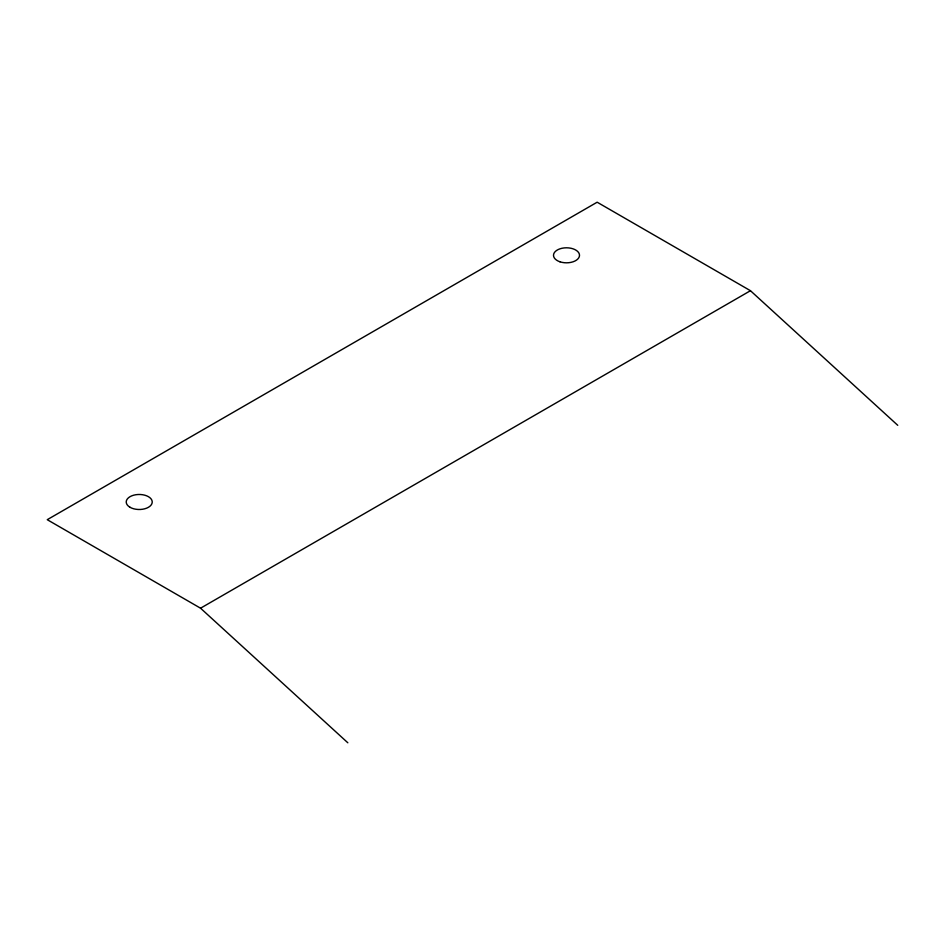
<?xml version="1.0" encoding="UTF-8"?>
<svg xmlns="http://www.w3.org/2000/svg" width="945" height="945" viewBox="0 0 945 945"><rect width="100%" height="100%" fill="white"/><g stroke="black" fill="none" stroke-linecap="round" stroke-linejoin="round"><path stroke-width="1.42" d="M750.46 290.706L597.157 202.206L47.25 519.691L200.553 608.202L750.46 290.706L897.75 425.309M200.553 608.202L347.843 742.794M130.032 507.3A13.006 7.513 0 0 0 151.791 503.933A13.006 7.513 0 0 0 135.867 494.731A13.006 7.513 0 0 0 130.032 507.3M559.995 261.812A13.006 7.513 0 0 0 579.509 255.304A13.006 7.513 0 0 0 559.995 248.807A13.006 7.513 0 0 0 559.995 261.812"/></g></svg>
